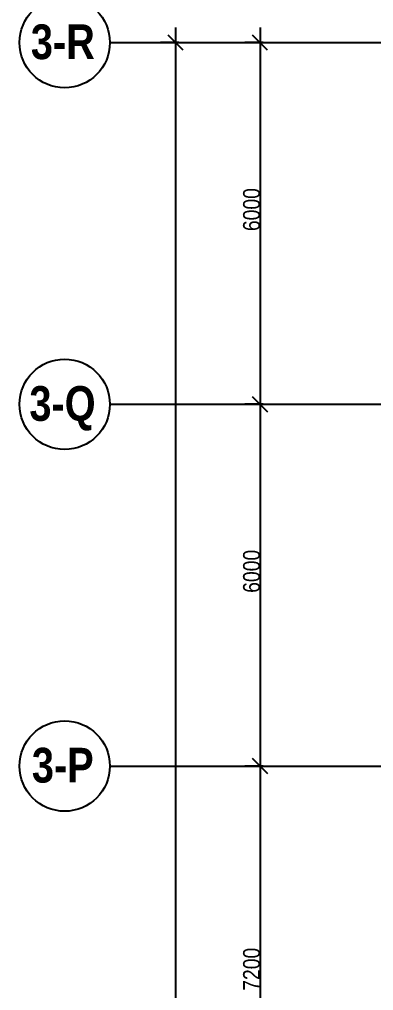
# Model space of a CAD drawing. Header units: millimetres. Extents: x -145636 to 131102, y -135903 to -7470.
# Drawn here: x 12322 to 18197, y -31723 to -15614 of the extents above; entities that cross this region are included whole.
import ezdxf

# ---------------------------------------------------------------- set-up
doc = ezdxf.new("R2010")
doc.units = ezdxf.units.MM
doc.layers.add('M_ARCHI', color=8, linetype='Continuous')
doc.styles.add('Arial Narrow', font='ARIALN.TTF', dxfattribs={"height": 100})
doc.styles.add('Arial Narrow_B', font='ARIALNB.TTF', dxfattribs={"height": 150})

# ---------------------------------------------------------------- blocks, each defined once
blk = doc.blocks.new('RF Archi 21.10.2024')
at = {"layer": 'M_ARCHI', "color": 8}
for p, q in [((-151492, -32153), (-151492, -135853)), ((-150092, -32153), (-150092, -38653)), ((-152583, -32403), (-121725, -32403)), ((-151440, -32403), (-151742, -32403)), ((-150040, -32403), (-150342, -32403)), ((-150092, -38153), (-150092, -44653)), ((-152583, -38403), (-121725, -38403)), ((-150040, -38403), (-150342, -38403)), ((-150040, -38403), (-150342, -38403)), ((-150092, -44153), (-150092, -51853)), ((-152583, -44403), (-121725, -44403)), ((-150040, -44403), (-150342, -44403)), ((-150040, -44403), (-150342, -44403))]:
    blk.add_line(p, q, dxfattribs=at)
at = {"layer": 'M_ARCHI', "color": 8, "linetype": 'ByBlock', "lineweight": -2}
for p, q in [((-151367, -32528), (-151617, -32278)), ((-149967, -32528), (-150217, -32278)), ((-150217, -38278), (-149967, -38528)), ((-149967, -38528), (-150217, -38278)), ((-150217, -44278), (-149967, -44528)), ((-149967, -44528), (-150217, -44278))]:
    blk.add_line(p, q, dxfattribs=at)
at = {"layer": 'M_ARCHI', "color": 8}
for centre in [(-153333, -32403), (-153333, -38403), (-153333, -44403)]:
    blk.add_circle(centre, 750, dxfattribs=at)
at = {"layer": 'M_ARCHI', "color": 8, "linetype": 'Continuous', "style": 'Arial Narrow_B'}
for s, p in [('3-R', (-153894, -32676)), ('3-Q', (-153918, -38676)), ('3-P', (-153877, -44676))]:
    blk.add_text(s, height=575, dxfattribs=at).set_placement(p)
at = {"layer": 'M_ARCHI', "color": 8, "linetype": 'Continuous', "style": 'Arial Narrow'}
for s, p in [('6000', (-150094, -35530)), ('6000', (-150094, -41530)), ('7200', (-150094, -48131))]:
    blk.add_text(s, height=280.1, rotation=90, dxfattribs=at).set_placement(p)

msp = doc.modelspace()

# ---------------------------------------------------------------- block references
at = {"layer": 'M_ARCHI', "color": 8, "linetype": 'Continuous'}
msp.add_blockref('RF Archi 21.10.2024', (166406, 16405), dxfattribs=at)

doc.saveas('drawing.dxf')
